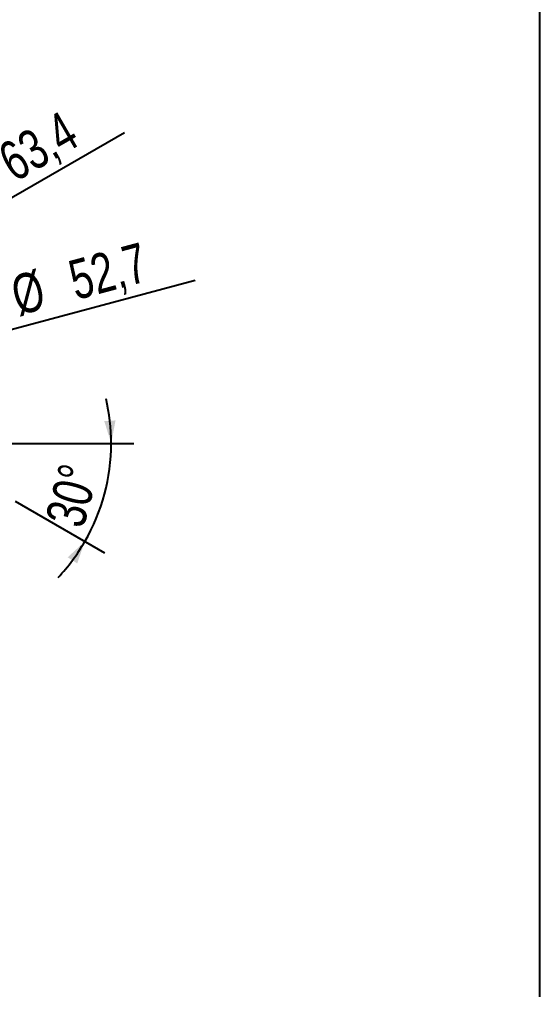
# Model space of a CAD drawing. Header units: millimetres. Extents: x 10 to 412, y 8 to 584.
# Drawn here: x 366 to 412, y 205.7 to 291.4 of the extents above; entities that cross this region are included whole.
import ezdxf

# ---------------------------------------------------------------- set-up
doc = ezdxf.new("R2010")
doc.units = ezdxf.units.MM
doc.layers.add('DIMENSIONS', color=2, linetype='Continuous')
doc.layers.add('OUTLINE', color=7, linetype='Continuous', lineweight=25)
doc.styles.add('SLDTEXTSTYLE0', font='TXT', dxfattribs={"width": 0.75})
doc.dimstyles.new('SLDDIMSTYLE13', dxfattribs={"dimtxt": 3.5, "dimasz": 2, "dimexe": 0, "dimexo": 0.0625, "dimgap": 0.875, "dimtad": 1, "dimrnd": 1e-09, "dimzin": 12, "dimdsep": 46, "dimtxsty": 'SLDTEXTSTYLE0', "dimblk1": 'NONE', "dimsah": 1, "dimcen": 0, "dimadec": 0, "dimazin": 3, "dimtfac": 1, "dimtmove": 0, "dimatfit": 3, "dimldrblk": 'NONE', "dimfxl": 0, "dimfrac": 2, "dimtolj": 1, "dimtzin": 12, "dimarcsym": 0})
doc.dimstyles.new('SLDDIMSTYLE14', dxfattribs={"dimtxt": 3.5, "dimasz": 2, "dimexe": 0, "dimexo": 0.0625, "dimgap": 0.875, "dimtad": 1, "dimdec": 4, "dimzin": 12, "dimdsep": 46, "dimtxsty": 'SLDTEXTSTYLE0', "dimsah": 1, "dimcen": 0.09, "dimadec": 0, "dimazin": 3, "dimtfac": 1, "dimtdec": 0, "dimtofl": 0, "dimtmove": 0, "dimatfit": 3, "dimfxl": 0, "dimfrac": 2, "dimtolj": 1, "dimtzin": 12, "dimarcsym": 0})

# ---------------------------------------------------------------- blocks, each defined once
blk = doc.blocks.new('_D_41')
at = {"layer": 'DIMENSIONS'}
for q in [(375.287, 281.441), (300.246, 238.116)]:
    blk.add_line((355.154, 269.817), q, dxfattribs=at)
blk.add_solid([(355.154, 269.817), (357.136, 270.384), (356.636, 271.25)], dxfattribs=at)
at = {"layer": 'DIMENSIONS', "char_height": 3.5, "attachment_point": 1, "rotation": 30, "style": 'SLDTEXTSTYLE0'}
for s, insert in [('63,4', (363.823, 280.026)), ('%%c', (359.254, 277.388))]:
    blk.add_mtext(s, dxfattribs=dict(at, insert=insert))
blk = doc.blocks.new('_None')
blk = doc.blocks.new('_D_42')
at = {"layer": 'DIMENSIONS'}
for q in [(381.537, 268.392), (302.246, 247.146)]:
    blk.add_line((353.154, 260.787), q, dxfattribs=at)
blk.add_solid([(353.154, 260.787), (355.216, 260.822), (354.957, 261.788)], dxfattribs=at)
at = {"layer": 'DIMENSIONS', "char_height": 3.5, "attachment_point": 1, "rotation": 15, "style": 'SLDTEXTSTYLE0'}
for s, insert in [('52,7', (370.097, 269.993)), ('%%c', (365.001, 268.627))]:
    blk.add_mtext(s, dxfattribs=dict(at, insert=insert))
blk = doc.blocks.new('_D_43')
at = {"layer": 'DIMENSIONS'}
for p, q in [((362.901, 253.967), (376.119, 253.967)), ((365.622, 248.868), (373.524, 244.297))]:
    blk.add_line(p, q, dxfattribs=at)
for start, end in [(0, 13.1589), (329.95009, 0), (316.79118, 329.95009)]:
    blk.add_arc((356.808, 253.967), 17.311, start, end, dxfattribs=at)
for points in [[(374.119, 253.967), (374.503, 255.992), (373.505, 255.935)], [(371.792, 245.298), (370.275, 243.902), (371.111, 243.352)]]:
    blk.add_solid(points, dxfattribs=at)
at = {"layer": 'DIMENSIONS', "insert": (368.258, 247.249), "char_height": 3.5, "attachment_point": 1, "rotation": 74.97504, "style": 'SLDTEXTSTYLE0'}
blk.add_mtext('30°', dxfattribs=at)

msp = doc.modelspace()

# ---------------------------------------------------------------- linework, layer by layer
at = {"layer": 'OUTLINE'}
msp.add_line((412, 584), (412, 8), dxfattribs=at)

# ---------------------------------------------------------------- dimensions: what is measured, and where the dimension line sits
at = {"layer": 'DIMENSIONS'}
for p1, p2, picture, middle in [((300.24643, 238.11619), (355.15384, 269.817), '_D_41', (367.78195, 277.10784)), ((302.24597, 247.14617), (353.1543, 260.78702), '_D_42', (373.16443, 266.14872))]:
    dim = msp.add_diameter_dim_2p(p1=p1, p2=p2, dimstyle='SLDDIMSTYLE13', dxfattribs=at)
    dim.commit()
    dim.dimension.update_dxf_attribs({"geometry": picture, "text_midpoint": middle, "dimtype": 163})
dim = msp.add_angular_dim_2l(base=(373.52741, 249.47892), line1=((352.71139, 256.33671), (364.75611, 249.36869)), line2=((361.90094, 253.96659), (293.49932, 253.96659)), dimstyle='SLDDIMSTYLE14', dxfattribs=at)
dim.commit()
dim.dimension.update_dxf_attribs({"geometry": '_D_43', "text_midpoint": (373.52741, 249.47892), "dimtype": 162})

doc.saveas('drawing.dxf')
